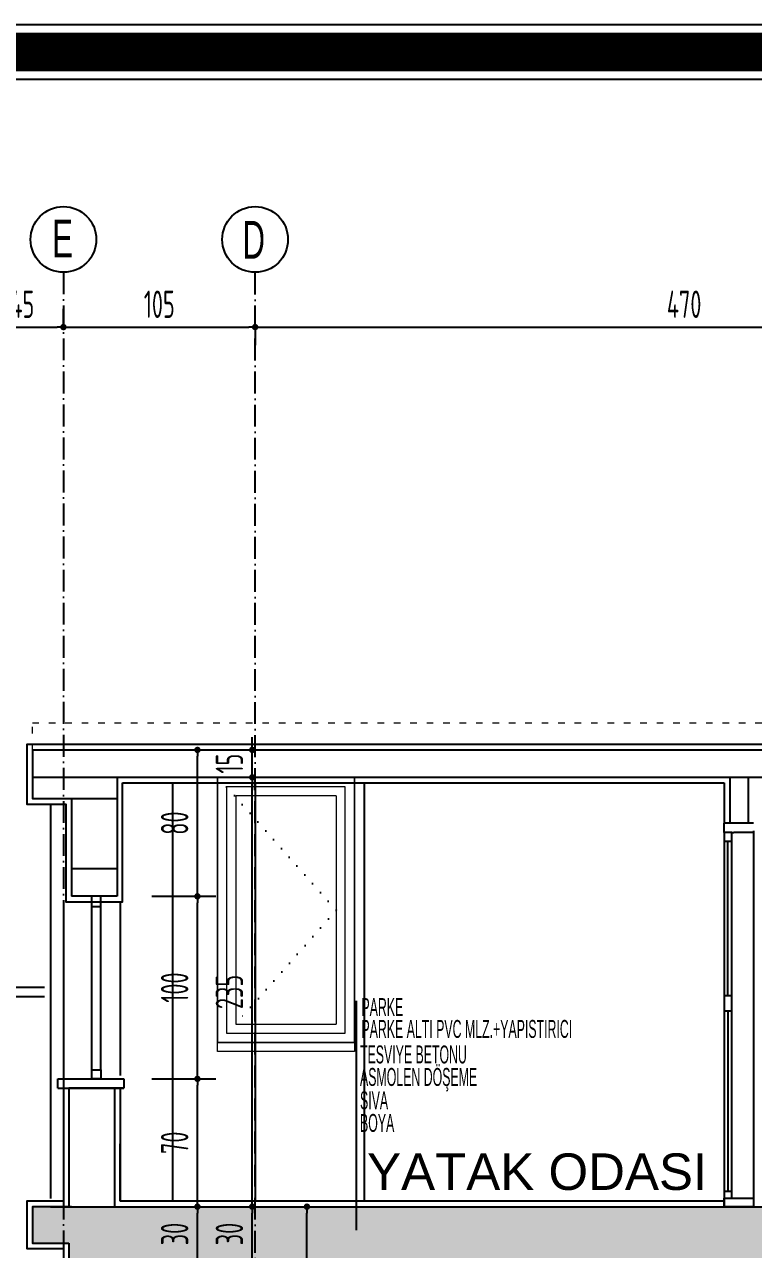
# Model space of a CAD drawing. Extents: x 41749 to 92598, y -24291 to 29432.
# Drawn here: x 75428 to 75827, y -22062 to -21391 of the extents above; entities that cross this region are included whole.
import ezdxf

# ---------------------------------------------------------------- set-up
doc = ezdxf.new("R2010")
doc.units = 0
doc.header["$MEASUREMENT"] = 0
doc.header["$PDMODE"] = 3
for name, pattern in [('ACAD_ISO03W100', [30, 12, -18]), ('ACAD_ISO10W100', [18, 12, -3, 0, -3]), ('DOT', [6.35, 0, -6.35])]:
    doc.linetypes.add(name, pattern=pattern)
doc.layers.get('0').update_dxf_attribs({"linetype": 'CONTINUOUS'})
doc.layers.get('Defpoints').update_dxf_attribs({"linetype": 'CONTINUOUS'})
for name, color, linetype in [('ADAKENARI', 7, 'CONTINUOUS'), ('AKS', 10, 'CONTINUOUS'), ('CAM', 12, 'CONTINUOUS'), ('doğrama', 1, 'CONTINUOUS'), ('DUVAR', 6, 'CONTINUOUS'), ('İÇ ÖLÇÜ', 95, 'CONTINUOUS'), ('KAPEN', 83, 'CONTINUOUS'), ('KOLON', 5, 'CONTINUOUS'), ('MAHAL', 21, 'CONTINUOUS'), ('MERBAS', 231, 'CONTINUOUS'), ('MERDIVEN', 3, 'CONTINUOUS'), ('OLCU', 3, 'CONTINUOUS'), ('P', 7, 'DOT'), ('SIVA', 7, 'CONTINUOUS'), ('SıVA', 7, 'CONTINUOUS'), ('tar', 12, 'CONTINUOUS'), ('YAZI', 7, 'CONTINUOUS')]:
    doc.layers.add(name, color=color, linetype=linetype)
for name, color, linetype, lineweight in [('KAPI-ACILIM1', 13, 'ACAD_ISO03W100', 20), ('KAPI-GOR', 153, 'CONTINUOUS', 15), ('Yazı 1_20', 7, 'CONTINUOUS', 25)]:
    doc.layers.add(name, color=color, linetype=linetype, lineweight=lineweight)
doc.styles.add('ARIALNARROW', font='ARIALN.TTF')
doc.styles.add('mahal', font='arial.ttf', dxfattribs={"height": 70})
doc.styles.add('OLCU', font='isocpeur.ttf', dxfattribs={"width": 0.59})
doc.dimstyles.new('OLCU3', dxfattribs={"dimscale": 0.5, "dimtxt": 30, "dimasz": 7, "dimexe": 20, "dimexo": 0, "dimgap": 10, "dimtad": 1, "dimdec": 4, "dimrnd": 0.5, "dimdsep": 46, "dimtxsty": 'OLCU', "dimblk1": 'DOT', "dimblk2": 'DOT', "dimsah": 1, "dimcen": 0.09, "dimclrt": 4, "dimadec": 0, "dimazin": 0, "dimtfac": 1, "dimtdec": 4, "dimtix": 1, "dimtmove": 2, "dimatfit": 3, "dimfxl": 0, "dimtolj": 1, "dimtzin": 0, "dimarcsym": 0})

# ---------------------------------------------------------------- blocks, each defined once
blk = doc.blocks.new('DOT')
at = {"color": 0, "linetype": 'ByBlock'}
blk.add_line((-0.5, 0), (-1, 0), dxfattribs=at)
at = {"color": 0, "linetype": 'ByBlock', "const_width": 0.5}
blk.add_lwpolyline([(-0.25, 0, 1), (0.25, 0, 1)], format="xyb", close=True, dxfattribs=at)
blk = doc.blocks.new('*D99')
at = {"layer": 'Defpoints', "color": 0, "transparency": 16777216}
for p in [(75514.06, -22038.23), (75522.34, -22038.23), (75469.85, -22068.23)]:
    blk.add_point(p, dxfattribs=at)
at = {"layer": 'İÇ ÖLÇÜ', "color": 0, "lineweight": -2, "transparency": 16777216}
for p, q in [((75522.21, -22038.23), (75532.34, -22038.23)), ((75522.34, -22064.73), (75522.34, -22041.73)), ((75522.21, -22068.23), (75532.34, -22068.23))]:
    blk.add_line(p, q, dxfattribs=at)
at = {"layer": 'İÇ ÖLÇÜ', "color": 0, "lineweight": -2, "transparency": 16777216, "xscale": 3.5, "yscale": 3.5, "zscale": 3.5}
for p, rotation in [((75522.34, -22038.23), 90), ((75522.34, -22068.23), 270)]:
    blk.add_blockref('DOT', p, dxfattribs=dict(at, rotation=rotation))
at = {"layer": 'İÇ ÖLÇÜ', "color": 4, "transparency": 16777216, "insert": (75509.84, -22053.23), "char_height": 15, "attachment_point": 5, "rotation": 90, "style": 'OLCU'}
blk.add_mtext('\\A1;30', dxfattribs=at)
blk = doc.blocks.new('*D100')
at = {"layer": 'Defpoints', "color": 0, "transparency": 16777216}
for p in [(75547.64, -22038.23), (75552.34, -22038.23), (75488.94, -22068.23)]:
    blk.add_point(p, dxfattribs=at)
at = {"layer": 'İÇ ÖLÇÜ', "color": 0, "lineweight": -2, "transparency": 16777216}
for p, q in [((75552.21, -22038.23), (75562.34, -22038.23)), ((75552.34, -22064.73), (75552.34, -22041.73)), ((75552.21, -22068.23), (75562.34, -22068.23))]:
    blk.add_line(p, q, dxfattribs=at)
at = {"layer": 'İÇ ÖLÇÜ', "color": 0, "lineweight": -2, "transparency": 16777216, "xscale": 3.5, "yscale": 3.5, "zscale": 3.5}
for p, rotation in [((75552.34, -22038.23), 90), ((75552.34, -22068.23), 270)]:
    blk.add_blockref('DOT', p, dxfattribs=dict(at, rotation=rotation))
at = {"layer": 'İÇ ÖLÇÜ', "color": 4, "transparency": 16777216, "insert": (75539.84, -22053.23), "char_height": 15, "attachment_point": 5, "rotation": 90, "style": 'OLCU'}
blk.add_mtext('\\A1;30', dxfattribs=at)
blk = doc.blocks.new('*D101')
at = {"layer": 'Defpoints', "color": 0, "transparency": 16777216}
for p in [(75514.06, -22038.23), (75522.34, -22038.23), (75469.85, -22068.23)]:
    blk.add_point(p, dxfattribs=at)
at = {"layer": 'İÇ ÖLÇÜ', "color": 0, "lineweight": -2, "transparency": 16777216}
for p, q in [((75522.21, -22038.23), (75532.34, -22038.23)), ((75522.34, -22064.73), (75522.34, -22041.73)), ((75522.21, -22068.23), (75532.34, -22068.23))]:
    blk.add_line(p, q, dxfattribs=at)
at = {"layer": 'İÇ ÖLÇÜ', "color": 0, "lineweight": -2, "transparency": 16777216, "xscale": 3.5, "yscale": 3.5, "zscale": 3.5}
for p, rotation in [((75522.34, -22038.23), 90), ((75522.34, -22068.23), 270)]:
    blk.add_blockref('DOT', p, dxfattribs=dict(at, rotation=rotation))
at = {"layer": 'İÇ ÖLÇÜ', "color": 4, "transparency": 16777216, "insert": (75509.84, -22053.23), "char_height": 15, "attachment_point": 5, "rotation": 90, "style": 'OLCU'}
blk.add_mtext('\\A1;30', dxfattribs=at)
blk = doc.blocks.new('*D102')
at = {"layer": 'Defpoints', "color": 0, "transparency": 16777216}
for p in [(75547.64, -22038.23), (75552.34, -22038.23), (75488.94, -22068.23)]:
    blk.add_point(p, dxfattribs=at)
at = {"layer": 'İÇ ÖLÇÜ', "color": 0, "lineweight": -2, "transparency": 16777216}
for p, q in [((75552.21, -22038.23), (75562.34, -22038.23)), ((75552.34, -22064.73), (75552.34, -22041.73)), ((75552.21, -22068.23), (75562.34, -22068.23))]:
    blk.add_line(p, q, dxfattribs=at)
at = {"layer": 'İÇ ÖLÇÜ', "color": 0, "lineweight": -2, "transparency": 16777216, "xscale": 3.5, "yscale": 3.5, "zscale": 3.5}
for p, rotation in [((75552.34, -22038.23), 90), ((75552.34, -22068.23), 270)]:
    blk.add_blockref('DOT', p, dxfattribs=dict(at, rotation=rotation))
at = {"layer": 'İÇ ÖLÇÜ', "color": 4, "transparency": 16777216, "insert": (75539.84, -22053.23), "char_height": 15, "attachment_point": 5, "rotation": 90, "style": 'OLCU'}
blk.add_mtext('\\A1;30', dxfattribs=at)
blk = doc.blocks.new('*D103')
at = {"layer": 'Defpoints', "color": 0, "transparency": 16777216}
for p in [(75514.06, -22038.23), (75522.34, -22038.23), (75469.85, -22068.23)]:
    blk.add_point(p, dxfattribs=at)
at = {"layer": 'İÇ ÖLÇÜ', "color": 0, "lineweight": -2, "transparency": 16777216}
for p, q in [((75522.21, -22038.23), (75532.34, -22038.23)), ((75522.34, -22064.73), (75522.34, -22041.73)), ((75522.21, -22068.23), (75532.34, -22068.23))]:
    blk.add_line(p, q, dxfattribs=at)
at = {"layer": 'İÇ ÖLÇÜ', "color": 0, "lineweight": -2, "transparency": 16777216, "xscale": 3.5, "yscale": 3.5, "zscale": 3.5}
for p, rotation in [((75522.34, -22038.23), 90), ((75522.34, -22068.23), 270)]:
    blk.add_blockref('DOT', p, dxfattribs=dict(at, rotation=rotation))
at = {"layer": 'İÇ ÖLÇÜ', "color": 4, "transparency": 16777216, "insert": (75509.84, -22053.23), "char_height": 15, "attachment_point": 5, "rotation": 90, "style": 'OLCU'}
blk.add_mtext('\\A1;30', dxfattribs=at)
blk = doc.blocks.new('*D104')
at = {"layer": 'Defpoints', "color": 0, "transparency": 16777216}
for p in [(75547.64, -22038.23), (75552.34, -22038.23), (75488.94, -22068.23)]:
    blk.add_point(p, dxfattribs=at)
at = {"layer": 'İÇ ÖLÇÜ', "color": 0, "lineweight": -2, "transparency": 16777216}
for p, q in [((75552.21, -22038.23), (75562.34, -22038.23)), ((75552.34, -22064.73), (75552.34, -22041.73)), ((75552.21, -22068.23), (75562.34, -22068.23))]:
    blk.add_line(p, q, dxfattribs=at)
at = {"layer": 'İÇ ÖLÇÜ', "color": 0, "lineweight": -2, "transparency": 16777216, "xscale": 3.5, "yscale": 3.5, "zscale": 3.5}
for p, rotation in [((75552.34, -22038.23), 90), ((75552.34, -22068.23), 270)]:
    blk.add_blockref('DOT', p, dxfattribs=dict(at, rotation=rotation))
at = {"layer": 'İÇ ÖLÇÜ', "color": 4, "transparency": 16777216, "insert": (75539.84, -22053.23), "char_height": 15, "attachment_point": 5, "rotation": 90, "style": 'OLCU'}
blk.add_mtext('\\A1;30', dxfattribs=at)
blk = doc.blocks.new('*D108')
at = {"layer": 'Defpoints', "color": 0, "transparency": 16777216}
for p in [(75562.34, -22038.23), (75582.31, -22038.23), (75560.01, -22308.23)]:
    blk.add_point(p, dxfattribs=at)
at = {"layer": 'İÇ ÖLÇÜ', "color": 0, "lineweight": -2, "transparency": 16777216}
for p, q in [((75582.18, -22038.23), (75592.31, -22038.23)), ((75582.31, -22304.73), (75582.31, -22041.73)), ((75582.18, -22308.23), (75592.31, -22308.23))]:
    blk.add_line(p, q, dxfattribs=at)
at = {"layer": 'İÇ ÖLÇÜ', "color": 0, "lineweight": -2, "transparency": 16777216, "xscale": 3.5, "yscale": 3.5, "zscale": 3.5}
for p, rotation in [((75582.31, -22038.23), 90), ((75582.31, -22308.23), 270)]:
    blk.add_blockref('DOT', p, dxfattribs=dict(at, rotation=rotation))
at = {"layer": 'İÇ ÖLÇÜ', "color": 4, "transparency": 16777216, "insert": (75569.81, -22173.23), "char_height": 15, "attachment_point": 5, "rotation": 90, "style": 'OLCU'}
blk.add_mtext('\\A1;270', dxfattribs=at)
blk = doc.blocks.new('*D154')
at = {"layer": 'Defpoints', "color": 0, "transparency": 16777216}
for p in [(75514.06, -21788.04), (75522.34, -21788.04), (75469.85, -21868.23)]:
    blk.add_point(p, dxfattribs=at)
at = {"layer": 'İÇ ÖLÇÜ', "color": 0, "lineweight": -2, "transparency": 16777216}
for p, q in [((75522.21, -21788.04), (75532.34, -21788.04)), ((75522.34, -21864.73), (75522.34, -21791.54)), ((75522.21, -21868.23), (75532.34, -21868.23))]:
    blk.add_line(p, q, dxfattribs=at)
at = {"layer": 'İÇ ÖLÇÜ', "color": 0, "lineweight": -2, "transparency": 16777216, "xscale": 3.5, "yscale": 3.5, "zscale": 3.5}
for p, rotation in [((75522.34, -21788.04), 90), ((75522.34, -21868.23), 270)]:
    blk.add_blockref('DOT', p, dxfattribs=dict(at, rotation=rotation))
at = {"layer": 'İÇ ÖLÇÜ', "color": 4, "transparency": 16777216, "insert": (75509.84, -21828.13), "char_height": 15, "attachment_point": 5, "rotation": 90, "style": 'OLCU'}
blk.add_mtext('\\A1;80', dxfattribs=at)
blk = doc.blocks.new('*D155')
at = {"layer": 'Defpoints', "color": 0, "transparency": 16777216}
for p in [(75547.64, -21788.04), (75552.34, -21788.04), (75488.94, -21803.04)]:
    blk.add_point(p, dxfattribs=at)
at = {"layer": 'İÇ ÖLÇÜ', "color": 0, "lineweight": -2, "transparency": 16777216}
for p, q in [((75552.34, -21784.54), (75552.34, -21781.04)), ((75552.21, -21788.04), (75562.34, -21788.04)), ((75552.34, -21803.04), (75552.34, -21788.04)), ((75552.21, -21803.04), (75562.34, -21803.04)), ((75552.34, -21806.54), (75552.34, -21810.04))]:
    blk.add_line(p, q, dxfattribs=at)
at = {"layer": 'İÇ ÖLÇÜ', "color": 0, "lineweight": -2, "transparency": 16777216, "xscale": 3.5, "yscale": 3.5, "zscale": 3.5}
for p, rotation in [((75552.34, -21788.04), 270), ((75552.34, -21803.04), 90)]:
    blk.add_blockref('DOT', p, dxfattribs=dict(at, rotation=rotation))
at = {"layer": 'İÇ ÖLÇÜ', "color": 4, "transparency": 16777216, "insert": (75539.84, -21795.54), "char_height": 15, "attachment_point": 5, "rotation": 90, "style": 'OLCU'}
blk.add_mtext('\\A1;15', dxfattribs=at)
blk = doc.blocks.new('*D156')
at = {"layer": 'Defpoints', "color": 0, "transparency": 16777216}
for p in [(75514.06, -21788.04), (75522.34, -21788.04), (75469.85, -21868.23)]:
    blk.add_point(p, dxfattribs=at)
at = {"layer": 'İÇ ÖLÇÜ', "color": 0, "lineweight": -2, "transparency": 16777216}
for p, q in [((75522.21, -21788.04), (75532.34, -21788.04)), ((75522.34, -21864.73), (75522.34, -21791.54)), ((75522.21, -21868.23), (75532.34, -21868.23))]:
    blk.add_line(p, q, dxfattribs=at)
at = {"layer": 'İÇ ÖLÇÜ', "color": 0, "lineweight": -2, "transparency": 16777216, "xscale": 3.5, "yscale": 3.5, "zscale": 3.5}
for p, rotation in [((75522.34, -21788.04), 90), ((75522.34, -21868.23), 270)]:
    blk.add_blockref('DOT', p, dxfattribs=dict(at, rotation=rotation))
at = {"layer": 'İÇ ÖLÇÜ', "color": 4, "transparency": 16777216, "insert": (75509.84, -21828.13), "char_height": 15, "attachment_point": 5, "rotation": 90, "style": 'OLCU'}
blk.add_mtext('\\A1;80', dxfattribs=at)
blk = doc.blocks.new('*D157')
at = {"layer": 'Defpoints', "color": 0, "transparency": 16777216}
for p in [(75547.64, -21788.04), (75552.34, -21788.04), (75488.94, -21803.04)]:
    blk.add_point(p, dxfattribs=at)
at = {"layer": 'İÇ ÖLÇÜ', "color": 0, "lineweight": -2, "transparency": 16777216}
for p, q in [((75552.34, -21784.54), (75552.34, -21781.04)), ((75552.21, -21788.04), (75562.34, -21788.04)), ((75552.34, -21803.04), (75552.34, -21788.04)), ((75552.21, -21803.04), (75562.34, -21803.04)), ((75552.34, -21806.54), (75552.34, -21810.04))]:
    blk.add_line(p, q, dxfattribs=at)
at = {"layer": 'İÇ ÖLÇÜ', "color": 0, "lineweight": -2, "transparency": 16777216, "xscale": 3.5, "yscale": 3.5, "zscale": 3.5}
for p, rotation in [((75552.34, -21788.04), 270), ((75552.34, -21803.04), 90)]:
    blk.add_blockref('DOT', p, dxfattribs=dict(at, rotation=rotation))
at = {"layer": 'İÇ ÖLÇÜ', "color": 4, "transparency": 16777216, "insert": (75539.84, -21795.54), "char_height": 15, "attachment_point": 5, "rotation": 90, "style": 'OLCU'}
blk.add_mtext('\\A1;15', dxfattribs=at)
blk = doc.blocks.new('*D158')
at = {"layer": 'Defpoints', "color": 0, "transparency": 16777216}
for p in [(75514.06, -21788.04), (75522.34, -21788.04), (75469.85, -21868.23)]:
    blk.add_point(p, dxfattribs=at)
at = {"layer": 'İÇ ÖLÇÜ', "color": 0, "lineweight": -2, "transparency": 16777216}
for p, q in [((75522.21, -21788.04), (75532.34, -21788.04)), ((75522.34, -21864.73), (75522.34, -21791.54)), ((75522.21, -21868.23), (75532.34, -21868.23))]:
    blk.add_line(p, q, dxfattribs=at)
at = {"layer": 'İÇ ÖLÇÜ', "color": 0, "lineweight": -2, "transparency": 16777216, "xscale": 3.5, "yscale": 3.5, "zscale": 3.5}
for p, rotation in [((75522.34, -21788.04), 90), ((75522.34, -21868.23), 270)]:
    blk.add_blockref('DOT', p, dxfattribs=dict(at, rotation=rotation))
at = {"layer": 'İÇ ÖLÇÜ', "color": 4, "transparency": 16777216, "insert": (75509.84, -21828.13), "char_height": 15, "attachment_point": 5, "rotation": 90, "style": 'OLCU'}
blk.add_mtext('\\A1;80', dxfattribs=at)
blk = doc.blocks.new('*D159')
at = {"layer": 'Defpoints', "color": 0, "transparency": 16777216}
for p in [(75547.64, -21788.04), (75552.34, -21788.04), (75488.94, -21803.04)]:
    blk.add_point(p, dxfattribs=at)
at = {"layer": 'İÇ ÖLÇÜ', "color": 0, "lineweight": -2, "transparency": 16777216}
for p, q in [((75552.34, -21784.54), (75552.34, -21781.04)), ((75552.21, -21788.04), (75562.34, -21788.04)), ((75552.34, -21803.04), (75552.34, -21788.04)), ((75552.21, -21803.04), (75562.34, -21803.04)), ((75552.34, -21806.54), (75552.34, -21810.04))]:
    blk.add_line(p, q, dxfattribs=at)
at = {"layer": 'İÇ ÖLÇÜ', "color": 0, "lineweight": -2, "transparency": 16777216, "xscale": 3.5, "yscale": 3.5, "zscale": 3.5}
for p, rotation in [((75552.34, -21788.04), 270), ((75552.34, -21803.04), 90)]:
    blk.add_blockref('DOT', p, dxfattribs=dict(at, rotation=rotation))
at = {"layer": 'İÇ ÖLÇÜ', "color": 4, "transparency": 16777216, "insert": (75539.84, -21795.54), "char_height": 15, "attachment_point": 5, "rotation": 90, "style": 'OLCU'}
blk.add_mtext('\\A1;15', dxfattribs=at)
blk = doc.blocks.new('*D151')
at = {"layer": 'Defpoints', "color": 0, "transparency": 16777216}
for p in [(75488.94, -21803.04), (75552.34, -21803.04), (75488.94, -22038.23)]:
    blk.add_point(p, dxfattribs=at)
at = {"layer": 'İÇ ÖLÇÜ', "color": 0, "lineweight": -2, "transparency": 16777216}
for p, q in [((75527.34, -21803.04), (75562.34, -21803.04)), ((75552.34, -22034.73), (75552.34, -21806.54)), ((75527.34, -22038.23), (75562.34, -22038.23))]:
    blk.add_line(p, q, dxfattribs=at)
at = {"layer": 'İÇ ÖLÇÜ', "color": 0, "lineweight": -2, "transparency": 16777216, "xscale": 3.5, "yscale": 3.5, "zscale": 3.5}
for p, rotation in [((75552.34, -21803.04), 90), ((75552.34, -22038.23), 270)]:
    blk.add_blockref('DOT', p, dxfattribs=dict(at, rotation=rotation))
at = {"layer": 'İÇ ÖLÇÜ', "color": 4, "transparency": 16777216, "insert": (75539.84, -21920.63), "char_height": 15, "attachment_point": 5, "rotation": 90, "style": 'OLCU'}
blk.add_mtext('\\A1;235', dxfattribs=at)
blk = doc.blocks.new('*D152')
at = {"layer": 'Defpoints', "color": 0, "transparency": 16777216}
for p in [(75466.36, -21968.23), (75522.34, -21968.23), (75458.94, -22038.23)]:
    blk.add_point(p, dxfattribs=at)
at = {"layer": 'İÇ ÖLÇÜ', "color": 0, "lineweight": -2, "transparency": 16777216}
for p, q in [((75497.34, -21968.23), (75532.34, -21968.23)), ((75522.34, -22034.73), (75522.34, -21971.73)), ((75497.34, -22038.23), (75532.34, -22038.23))]:
    blk.add_line(p, q, dxfattribs=at)
at = {"layer": 'İÇ ÖLÇÜ', "color": 0, "lineweight": -2, "transparency": 16777216, "xscale": 3.5, "yscale": 3.5, "zscale": 3.5}
for p, rotation in [((75522.34, -21968.23), 90), ((75522.34, -22038.23), 270)]:
    blk.add_blockref('DOT', p, dxfattribs=dict(at, rotation=rotation))
at = {"layer": 'İÇ ÖLÇÜ', "color": 4, "transparency": 16777216, "insert": (75509.84, -22003.23), "char_height": 15, "attachment_point": 5, "rotation": 90, "style": 'OLCU'}
blk.add_mtext('\\A1;70', dxfattribs=at)
blk = doc.blocks.new('*D153')
at = {"layer": 'Defpoints', "color": 0, "transparency": 16777216}
for p in [(75469.85, -21868.23), (75522.34, -21868.23), (75466.36, -21968.23)]:
    blk.add_point(p, dxfattribs=at)
at = {"layer": 'İÇ ÖLÇÜ', "color": 0, "lineweight": -2, "transparency": 16777216}
for p, q in [((75497.34, -21868.23), (75532.34, -21868.23)), ((75522.34, -21964.73), (75522.34, -21871.73)), ((75497.34, -21968.23), (75532.34, -21968.23))]:
    blk.add_line(p, q, dxfattribs=at)
at = {"layer": 'İÇ ÖLÇÜ', "color": 0, "lineweight": -2, "transparency": 16777216, "xscale": 3.5, "yscale": 3.5, "zscale": 3.5}
for p, rotation in [((75522.34, -21868.23), 90), ((75522.34, -21968.23), 270)]:
    blk.add_blockref('DOT', p, dxfattribs=dict(at, rotation=rotation))
at = {"layer": 'İÇ ÖLÇÜ', "color": 4, "transparency": 16777216, "insert": (75509.84, -21918.23), "char_height": 15, "attachment_point": 5, "rotation": 90, "style": 'OLCU'}
blk.add_mtext('\\A1;100', dxfattribs=at)
blk = doc.blocks.new('KASA-2')
for p, q in [((-0.5, -0.5), (-0.5, 0.5)), ((-0.5, 0.5), (0.5, 0.5)), ((0.5, 0.5), (0.5, -0.5)), ((0.5, -0.5), (-0.5, -0.5))]:
    blk.add_line(p, q)
blk = doc.blocks.new('*D2192')
at = {"layer": 'Defpoints', "color": 0, "transparency": 16777216}
for p in [(75448.92, -21556.42), (75448.92, -21556.42), (75403.92, -21967.94)]:
    blk.add_point(p, dxfattribs=at)
at = {"layer": 'OLCU', "color": 0, "lineweight": -2, "transparency": 16777216}
for p, q in [((75403.92, -21581.42), (75403.92, -21546.42)), ((75448.92, -21556.42), (75448.92, -21546.42)), ((75407.42, -21556.42), (75445.42, -21556.42))]:
    blk.add_line(p, q, dxfattribs=at)
at = {"layer": 'OLCU', "color": 0, "lineweight": -2, "transparency": 16777216, "xscale": 3.5, "yscale": 3.5, "zscale": 3.5, "rotation": 180}
blk.add_blockref('DOT', (75403.92, -21556.42), dxfattribs=at)
at = {"layer": 'OLCU', "color": 0, "lineweight": -2, "transparency": 16777216, "xscale": 3.5, "yscale": 3.5, "zscale": 3.5}
blk.add_blockref('DOT', (75448.92, -21556.42), dxfattribs=at)
at = {"layer": 'OLCU', "color": 4, "transparency": 16777216, "insert": (75426.42, -21543.92), "char_height": 15, "attachment_point": 5, "style": 'OLCU'}
blk.add_mtext('\\A1;45', dxfattribs=at)
blk = doc.blocks.new('*D2193')
at = {"layer": 'Defpoints', "color": 0, "transparency": 16777216}
for p in [(75448.92, -21556.42), (75553.92, -21556.42), (75553.92, -21556.42)]:
    blk.add_point(p, dxfattribs=at)
at = {"layer": 'OLCU', "color": 0, "lineweight": -2, "transparency": 16777216}
for p, q in [((75448.92, -21556.42), (75448.92, -21546.42)), ((75452.42, -21556.42), (75550.42, -21556.42)), ((75553.92, -21556.42), (75553.92, -21566.42))]:
    blk.add_line(p, q, dxfattribs=at)
at = {"layer": 'OLCU', "color": 0, "lineweight": -2, "transparency": 16777216, "xscale": 3.5, "yscale": 3.5, "zscale": 3.5, "rotation": 180}
blk.add_blockref('DOT', (75448.92, -21556.42), dxfattribs=at)
at = {"layer": 'OLCU', "color": 0, "lineweight": -2, "transparency": 16777216, "xscale": 3.5, "yscale": 3.5, "zscale": 3.5}
blk.add_blockref('DOT', (75553.92, -21556.42), dxfattribs=at)
at = {"layer": 'OLCU', "color": 4, "transparency": 16777216, "insert": (75501.42, -21543.92), "char_height": 15, "attachment_point": 5, "style": 'OLCU'}
blk.add_mtext('\\A1;105', dxfattribs=at)
blk = doc.blocks.new('*D2194')
at = {"layer": 'Defpoints', "color": 0, "transparency": 16777216}
for p in [(75553.92, -21556.42), (76023.92, -21556.42), (76023.92, -21556.42)]:
    blk.add_point(p, dxfattribs=at)
at = {"layer": 'OLCU', "color": 0, "lineweight": -2, "transparency": 16777216}
for p, q in [((76023.92, -21556.42), (76023.92, -21546.42)), ((75553.92, -21556.42), (75553.92, -21566.42)), ((75557.42, -21556.42), (76020.42, -21556.42))]:
    blk.add_line(p, q, dxfattribs=at)
at = {"layer": 'OLCU', "color": 0, "lineweight": -2, "transparency": 16777216, "xscale": 3.5, "yscale": 3.5, "zscale": 3.5, "rotation": 180}
blk.add_blockref('DOT', (75553.92, -21556.42), dxfattribs=at)
at = {"layer": 'OLCU', "color": 0, "lineweight": -2, "transparency": 16777216, "xscale": 3.5, "yscale": 3.5, "zscale": 3.5}
blk.add_blockref('DOT', (76023.92, -21556.42), dxfattribs=at)
at = {"layer": 'OLCU', "color": 4, "transparency": 16777216, "insert": (75788.92, -21543.92), "char_height": 15, "attachment_point": 5, "style": 'OLCU'}
blk.add_mtext('\\A1;470', dxfattribs=at)

msp = doc.modelspace()

# ---------------------------------------------------------------- hatches: boundary and pattern name
at = {"layer": 'tar'}
h = msp.add_hatch(dxfattribs=at)
h.set_pattern_fill('ANSI33', color=256, scale=40, style=0)
h.paths.add_polyline_path([(76343.92021, -23784.8946), (76340.92021, -23784.8946), (76340.92021, -23804.57435), (76343.92021, -23800.84604)])
h.paths.add_polyline_path([(76368.92021, -23668.22794), (76343.92021, -23668.22794), (76343.92021, -23698.22794), (76368.92021, -23698.22794)])
h.paths.add_polyline_path([(76219.46721, -23859.88177), (76243.81583, -23843.64936), (76278.6437, -23827.60284), (76336.35739, -23810.2449), (76340.92021, -23804.57435), (76340.92021, -23784.8946), (76330.50933, -23784.8946), (76330.50933, -23801.56127), (76275.09407, -23801.56127), (76275.09407, -23818.22794), (76238.92021, -23818.22794), (76238.92021, -23834.8946), (76213.92021, -23834.8946), (76213.92021, -23851.56127), (76188.92021, -23851.56127), (76188.92021, -23868.22794), (76163.92021, -23868.22794), (76163.92021, -23884.8946), (76138.92021, -23884.8946), (76138.92021, -23901.56127), (76113.92021, -23901.56127), (76113.92021, -23918.22794), (76131.94797, -23918.22794), (76144.46721, -23909.88177), (76169.46721, -23893.21511), (76194.46721, -23876.54844)])
h.paths.add_polyline_path([(76368.92021, -23418.22794), (76343.92021, -23418.22794), (76343.92021, -23448.22794), (76368.92021, -23448.22794)])
h.paths.add_polyline_path([(76368.92021, -22038.22794), (75441.92016, -22038.22794), (75431.92016, -22038.22794), (75431.92016, -22058.22794), (75451.9201, -22058.22785), (75451.9201, -22068.22794), (76368.92021, -22068.22794)])
h.paths.add_polyline_path([(76368.92021, -22308.22794), (75441.92016, -22308.22794), (75431.92016, -22308.22794), (75431.92016, -22328.22794), (75451.9201, -22328.22785), (75451.9201, -22338.22794), (76368.92021, -22338.22794)])
h.paths.add_polyline_path([(76368.92021, -22578.22794), (75441.92016, -22578.22794), (75431.92016, -22578.22794), (75431.92016, -22598.22794), (75451.9201, -22598.22785), (75451.9201, -22608.22794), (76368.92021, -22608.22794)])
h.paths.add_polyline_path([(76368.92021, -22848.22794), (75441.92016, -22848.22794), (75431.92016, -22848.22794), (75431.92016, -22868.22794), (75451.9201, -22868.22785), (75451.9201, -22878.22794), (76368.92021, -22878.22794)])
h.paths.add_polyline_path([(76368.92021, -23118.22794), (75441.92016, -23118.22794), (75431.92016, -23118.22794), (75431.92037, -23148.22801), (75451.92023, -23148.22792), (75451.92023, -23148.22794), (76368.92021, -23148.22794)])
h.paths.add_polyline_path([(76113.92021, -23418.22794), (75451.92022, -23418.22794), (75451.92022, -23448.22794), (76113.92021, -23448.22794)])
h.paths.add_polyline_path([(76368.92021, -23918.22794), (75451.92022, -23918.22794), (75451.92022, -24018.22794), (76368.92021, -24018.22794)])
h.paths.add_polyline_path([(75476.92029, -23698.22794), (75451.92022, -23698.22794), (75451.92022, -23918.22794), (75476.92017, -23918.22794)])
h.paths.add_polyline_path([(76368.92021, -23698.22794), (76343.92021, -23698.22794), (76343.92021, -23918.22794), (76368.92021, -23918.22794)])
h.paths.add_polyline_path([(76131.94797, -23698.22794), (76131.94797, -23668.22794), (76243.81583, -23593.64936), (76278.6437, -23577.60284), (76336.35739, -23560.2449), (76343.92021, -23550.84604), (76343.92021, -23534.8946), (76330.50933, -23534.8946), (76330.50933, -23551.56127), (76275.09407, -23551.56127), (76275.09407, -23568.22794), (76238.92021, -23568.22794), (76238.92021, -23584.8946), (76213.92021, -23584.8946), (76213.92021, -23601.56127), (76188.92021, -23601.56127), (76188.92021, -23618.22794), (76163.92021, -23618.22794), (76163.92021, -23634.8946), (76138.92021, -23634.8946), (76138.92021, -23651.56127), (76113.92021, -23651.56127), (76113.92021, -23668.22794), (75451.92022, -23668.22794), (75451.92022, -23698.22794)])

# ---------------------------------------------------------------- linework, layer by layer
at = {"layer": 'ADAKENARI'}
msp.add_line((75441.92016, -21817.7084), (75441.92016, -22033.74441), dxfattribs=at)
msp.add_lwpolyline([(75448.92004, -21976.22794), (75448.92004, -22035.22794), (75428.92016, -22035.22794), (75428.92016, -22038.22794)], dxfattribs=at)
at = {"layer": 'AKS', "linetype": 'ACAD_ISO10W100'}
for p, q in [((75448.92021, -21526.41996), (75448.92014, -23946.41996)), ((75553.92021, -24018.22794), (75553.92021, -21526.41996))]:
    msp.add_line(p, q, dxfattribs=at)
at = {"layer": 'CAM'}
for p, q in [((75508.92026, -22035.22794), (75508.92026, -21806.03733)), ((75553.92021, -21806.03733), (75553.92021, -22035.22794)), ((75613.92021, -22035.22794), (75613.92021, -21806.03733)), ((75448.92005, -21871.22794), (75448.92004, -21966.39156)), ((75479.92005, -21871.22794), (75479.92004, -21966.39156))]:
    msp.add_line(p, q, dxfattribs=at)
at = {"layer": 'doğrama', "ltscale": 10}
for p, q in [((75810.92023, -21833.22794, -0.00491), (75810.92021, -22038.22794)), ((75826.92023, -21828.22794, 0.00088), (75810.92023, -21828.22794, -0.00427)), ((75810.92023, -21833.22794, -0.00491), (75810.92023, -21828.22794, -0.00491)), ((75810.92023, -21833.22794, -0.00491), (75810.92023, -21828.22794, -0.00491)), ((75815.06992, -21833.22794, -0.00491), (75810.92023, -21833.22794, -0.00491)), ((75815.06992, -21833.22794, -0.00491), (75810.92023, -21833.22794, -0.00491)), ((75814.92023, -21833.22794, -0.00491), (75814.92021, -22033.61063)), ((75815.06992, -21833.22794, -0.00491), (75816.06992, -21833.22794, -0.00491)), ((75826.92023, -21833.22794, 0.00088), (75816.06992, -21833.22794, -0.00491)), ((75826.92023, -21832.31547, 0.00088), (75826.92021, -22038.22794, 0.0058)), ((75814.92023, -21838.22794, -0.00491), (75810.92023, -21838.22794, -0.00491)), ((75814.92023, -21838.22794, -0.00491), (75810.92023, -21838.22794, -0.00491)), ((75812.92021, -21922.68386), (75812.92023, -21838.22794, -0.00491)), ((75812.92021, -21922.68386), (75812.92023, -21838.22794, -0.00491)), ((75814.92021, -21922.68386), (75810.92021, -21922.68386)), ((75814.92021, -21931.05744), (75810.92021, -21931.05744)), ((75812.92021, -21931.05744), (75812.92021, -22029.85435)), ((75814.92021, -22029.85435), (75810.92021, -22029.85435)), ((75814.92021, -22029.85435), (75810.92021, -22029.85435))]:
    msp.add_line(p, q, dxfattribs=at)
msp.add_lwpolyline([(75826.92021, -22033.61063), (75826.92021, -22038.22794), (75810.92021, -22038.22794), (75810.92021, -22033.61063), (75826.92021, -22033.61063)], dxfattribs=at)
msp.add_lwpolyline([(75826.92021, -22033.61063), (75826.92021, -22038.22794), (75810.92021, -22038.22794), (75810.92021, -22033.61063), (75826.92021, -22033.61063)], dxfattribs=at)
at = {"layer": 'DUVAR'}
for p, q in [((75478.29527, -21803.03733), (75478.29527, -21868.22794)), ((75813.92021, -21803.03733), (75813.92021, -21828.22794, 0.13359)), ((75823.92021, -21803.03733), (75823.92021, -21828.22794, 0.13359)), ((75453.29527, -21814.7084), (75453.29527, -21868.22794)), ((75453.29527, -21814.7084), (75478.29527, -21814.7084)), ((75823.92021, -21828.22794, 0.13359), (75813.92021, -21828.22794, 0.13359)), ((75478.29527, -21853.22794), (75453.29527, -21853.22794)), ((75478.29527, -21868.22794), (75453.29527, -21868.22794)), ((75451.92004, -21973.22794), (75451.92009, -22038.22794)), ((75451.92004, -21973.22794), (75476.92004, -21973.22794)), ((75451.92004, -21973.22794), (75451.92004, -21973.22794)), ((75451.92004, -21973.22796), (75451.92004, -22038.22794)), ((75476.92004, -21973.22794), (75476.92004, -22038.22794))]:
    msp.add_line(p, q, dxfattribs=at)
msp.add_lwpolyline([(75431.92016, -21803.03733), (75431.92016, -21814.7084), (75453.29527, -21814.7084), (75453.29527, -21814.7084)], dxfattribs=at)
at = {"layer": 'KAPEN'}
for p, q in [((75464.42004, -21963.22794), (75464.42005, -21868.22794)), ((75464.42005, -21873.81135), (75469.42005, -21873.81135)), ((75464.42005, -21873.81135), (75469.42005, -21873.81135)), ((75469.42004, -21963.22794), (75469.42005, -21868.22794))]:
    msp.add_line(p, q, dxfattribs=at)
at = {"layer": 'KAPI-ACILIM1', "linetype": 'ACAD_ISO03W100', "ltscale": 0.3}
for p, q in [((75431.92016, -21788.03733), (75431.92016, -21773.22794)), ((75431.92016, -21773.22794), (76368.92021, -21773.22794))]:
    msp.add_line(p, q, dxfattribs=at)
at = {"layer": 'KAPI-GOR'}
for p, q in [((75603.29631, -21808.22794), (75538.29527, -21808.22794)), ((75538.29527, -21808.22794), (75538.29527, -21943.22794)), ((75598.29631, -21813.22794), (75598.29631, -21938.22794)), ((75533.29527, -21948.22794), (75608.29631, -21948.22794)), ((75533.29527, -21948.22794), (75533.29527, -21948.22794))]:
    msp.add_line(p, q, dxfattribs=at)
for points in [[(75608.29631, -21803.22794), (75533.29527, -21803.22794), (75533.29527, -21948.22794), (75608.29631, -21948.22794)], [(75608.29631, -21948.22794), (75533.29527, -21948.22794), (75533.29527, -21803.22794), (75608.29631, -21803.22794)], [(75533.29527, -21803.22794), (75533.29527, -21803.22794), (75533.29527, -21948.22794), (75533.29527, -21948.22794)], [(75533.29527, -21948.22794), (75533.29527, -21948.22794), (75533.29527, -21803.22794), (75533.29527, -21803.22794)], [(75533.29527, -21803.22794), (75608.29631, -21803.22794), (75608.29631, -21953.22794), (75533.29527, -21953.22794)], [(75538.29527, -21948.22794), (75538.29527, -21948.22794)], [(75603.29631, -21948.22794), (75603.29631, -21948.22794)]]:
    msp.add_lwpolyline(points, close=True, dxfattribs=at)
for points in [[(75598.29631, -21808.22794), (75538.29527, -21808.22794), (75538.29527, -21943.22794), (75603.29631, -21943.22794), (75603.29631, -21808.22794)], [(75598.29631, -21813.22794), (75543.29527, -21813.22794), (75543.29527, -21938.22794), (75598.29631, -21938.22794)], [(75603.29631, -21943.22794), (75603.29631, -21808.22794), (75603.29631, -21808.22794)], [(75608.29631, -21948.22794), (75608.29631, -21953.22794), (75533.29527, -21953.22794), (75533.29527, -21948.22794)]]:
    msp.add_lwpolyline(points, dxfattribs=at)
at = {"layer": 'KOLON'}
for points in [[(75453.29527, -22038.22794), (75431.92016, -22038.22794), (75431.92016, -22058.22794), (75451.9201, -22058.22789)], [(75453.29527, -22038.22794), (75431.92016, -22038.22794), (75431.92016, -22058.22794), (75451.92002, -22058.22785)], [(75453.29527, -22038.22794), (75431.92016, -22038.22794), (75431.92016, -22058.22794), (75451.9201, -22058.22789)], [(75453.29527, -22038.22794), (75431.92016, -22038.22794), (75431.92016, -22058.22794), (75451.92002, -22058.22785)], [(75453.29527, -22038.22794), (75431.92016, -22038.22794), (75431.92016, -22058.22794), (75451.9201, -22058.22789)], [(75453.29527, -22038.22794), (75431.92016, -22038.22794), (75431.92016, -22058.22794), (75451.92002, -22058.22785)], [(75441.92016, -22038.22794), (76368.92021, -22038.22794)], [(75441.92016, -22038.22794), (76368.92021, -22038.22794)], [(75441.92016, -22038.22794), (76368.92021, -22038.22794)], [(75441.92016, -22038.22794), (76368.92021, -22038.22794)], [(75441.92016, -22038.22794), (76368.92021, -22038.22794)], [(75441.92016, -22038.22794), (76368.92021, -22038.22794)], [(75453.29527, -22038.22794), (76368.92021, -22038.22794)], [(75453.29527, -22038.22794), (76368.92021, -22038.22794)], [(75453.29527, -22038.22794), (76368.92021, -22038.22794)], [(75453.29527, -22038.22794), (76368.92021, -22038.22794)], [(75453.29527, -22038.22794), (76368.92021, -22038.22794)], [(75453.29527, -22038.22794), (76368.92021, -22038.22794)], [(75453.29527, -22038.22794), (76368.92021, -22038.22794)], [(75453.29527, -22038.22794), (76368.92021, -22038.22794)], [(75453.29527, -22038.22794), (76368.92021, -22038.22794)], [(75453.29527, -22038.22794), (76368.92021, -22038.22794)], [(75453.29527, -22038.22794), (76368.92021, -22038.22794)], [(75453.29527, -22038.22794), (76368.92021, -22038.22794)], [(75451.9201, -22058.22789), (75451.9201, -22068.22794), (76368.92021, -22068.22794)], [(75451.9201, -22058.22789), (75451.9201, -22068.22794), (76368.92021, -22068.22794)]]:
    msp.add_lwpolyline(points, dxfattribs=at)
at = {"layer": 'MAHAL'}
for p, q in [((75438.57276, -21918.22794), (75378.92021, -21918.22794)), ((75438.57276, -21923.22794), (75378.92021, -21923.22794))]:
    msp.add_line(p, q, dxfattribs=at)
at = {"layer": 'MERBAS'}
for points in [[(70882.32763, -24290.68394), (70882.32763, -21390.68394), (77052.0777, -21390.68394), (77052.0777, -24290.68394)], [(70887.32763, -24285.68394), (70887.32763, -21395.68394), (77047.0777, -21395.68394), (77047.0777, -24285.68394)], [(70907.32763, -24265.68394), (70907.32763, -21415.68394), (77027.0777, -21415.68394), (77027.0777, -24265.68394)], [(70912.32763, -24260.68394), (70912.32763, -21420.68394), (77022.0777, -21420.68394), (77022.0777, -24260.68394)]]:
    msp.add_lwpolyline(points, close=True, dxfattribs=at)
at = {"layer": 'MERBAS', "const_width": 20}
msp.add_lwpolyline([(70897.32763, -24275.68394), (70897.32763, -21405.68394), (77037.0777, -21405.68394), (77037.0777, -24275.68394)], close=True, dxfattribs=at)
at = {"layer": 'MERDIVEN', "ltscale": 0.6}
for q in [(75431.92016, -21803.03737), (75431.92016, -21803.03737), (76368.92021, -21788.03733), (75431.92016, -21803.03737), (75431.92016, -21803.03737), (76368.92021, -21788.03733), (75431.92016, -21803.03737), (75431.92016, -21803.03737)]:
    msp.add_line((75431.92016, -21788.03733), q, dxfattribs=at)
for points in [[(75453.29527, -21788.03733), (76368.92021, -21788.03733)], [(75453.29527, -21788.03733), (76368.92021, -21788.03733)], [(75453.29527, -21788.03733), (76368.92021, -21788.03733)], [(75453.29527, -21788.03733), (76368.92021, -21788.03733)], [(75431.92016, -21803.03733), (75431.92016, -21803.03733), (76368.92021, -21803.03733)], [(75436.99069, -21803.03733), (75436.99069, -21803.03733), (76368.92021, -21803.03733)]]:
    msp.add_lwpolyline(points, dxfattribs=at)
at = {"layer": 'P'}
msp.add_lwpolyline([(75538.29527, -21808.22794), (75598.29631, -21875.72794), (75543.29527, -21938.22794)], dxfattribs=at)
at = {"layer": 'SIVA'}
for p, q in [((76334.39958, -21785.03733), (75479.92004, -21785.03733)), ((75481.29527, -21806.03733), (75810.92021, -21806.03733)), ((75479.92004, -22035.22794), (75479.92004, -22003.72023)), ((75810.92021, -22035.22794), (75479.92004, -22035.22794)), ((75810.92021, -22035.22794), (75479.92004, -22035.22794)), ((75810.92021, -22035.22794), (75479.92004, -22035.22794))]:
    msp.add_line(p, q, dxfattribs=at)
at = {"layer": 'SıVA'}
for p, q in [((75810.92021, -21806.03733, 0.01336), (75810.92021, -21828.22794, 0.13359)), ((75469.42005, -21871.22794), (75479.92005, -21871.22794)), ((75479.92004, -21871.22794), (75479.92005, -21871.22794)), ((75445.82357, -21968.22794), (75481.92004, -21968.22794)), ((75445.82357, -21973.22794), (75445.82357, -21968.22794)), ((75481.92004, -21968.22794), (75481.92004, -21973.22794)), ((75445.82357, -21973.22794), (75481.92004, -21973.22794)), ((75448.92004, -21973.22794), (75448.92004, -21976.22794)), ((75481.92004, -21973.22794), (75451.92004, -21973.22794)), ((75479.92004, -21973.22794), (75479.92004, -22035.22794)), ((75448.92004, -21976.22794), (75448.92004, -21976.22794))]:
    msp.add_line(p, q, dxfattribs=at)
for points in [[(76371.92023, -21785.03733), (75428.92016, -21785.03733), (75428.92016, -21806.03738)], [(75428.92016, -21788.03733), (75428.92016, -21806.03738)], [(75428.92016, -21788.03733), (75428.92016, -21806.03738)], [(75428.92016, -21788.03733), (75428.92016, -21806.03738)], [(75428.92016, -21788.03733), (75428.92016, -21806.03738)], [(75428.92016, -21788.03733), (75428.92016, -21806.03738)], [(75428.92016, -21803.03733), (75428.92016, -21817.7084), (75450.29527, -21817.7084), (75450.29527, -21871.22794), (75481.29527, -21871.22794), (75481.29527, -21806.03733)], [(75481.29527, -21806.03733), (75810.92021, -21806.03733)], [(75428.92016, -22038.22794), (75428.92016, -22061.22794), (75448.9201, -22061.2279), (75448.92005, -22071.22794)], [(75428.92016, -22038.22794), (75428.92016, -22061.22794), (75448.92002, -22061.22785)], [(75428.92016, -22038.22794), (75428.92016, -22061.22794), (75448.9201, -22061.2279), (75448.92005, -22071.22794)], [(75428.92016, -22038.22794), (75428.92016, -22061.22794), (75448.92002, -22061.22785)], [(75428.92016, -22038.22794), (75428.92016, -22061.22794), (75448.9201, -22061.2279), (75448.9201, -22071.22794), (75875.92021, -22071.22794)], [(75428.92016, -22038.22794), (75428.92016, -22061.22794), (75448.92002, -22061.22785)]]:
    msp.add_lwpolyline(points, dxfattribs=at)
at = {"layer": 'YAZI'}
for centre in [(75448.92029, -21508.41996), (75553.92021, -21508.41996)]:
    msp.add_circle(centre, 18, dxfattribs=at)
at = {"layer": 'Yazı 1_20'}
msp.add_line((75609.4256, -22051.13104), (75609.4256, -21925.54804), dxfattribs=at)
msp.add_line((75609.4256, -22051.13104), (75609.4256, -21925.54804), dxfattribs=at)

# ---------------------------------------------------------------- block references
at = {"layer": 'KAPEN', "xscale": 5, "yscale": 5, "zscale": 5, "rotation": 270}
msp.add_blockref('KASA-2', (75466.92004, -21965.72794), dxfattribs=at)

# ---------------------------------------------------------------- texts
at = {"layer": 'MAHAL', "insert": (75708.39139, -22019.19886), "char_height": 20, "width": 318.296, "attachment_point": 5, "style": 'mahal'}
msp.add_mtext('YATAK {\\fArial|b0|i0|c186|p34;ODASI}', dxfattribs=at)
at = {"layer": 'YAZI', "char_height": 20.736, "width": 360.8188416, "attachment_point": 5, "style": 'OLCU'}
for s, insert in [('{\\fArial|b0|i0|c162|p34;E}', (75448.41755, -21507.93924)), ('{\\fArial|b0|i0|c162|p34;D}', (75553.1612, -21508.59877))]:
    msp.add_mtext(s, dxfattribs=dict(at, insert=insert))
at = {"layer": 'Yazı 1_20', "style": 'ARIALNARROW', "width": 0.6}
for s, p in [('PARKE', (75612.1788, -21933.83501)), ('PARKE', (75612.1788, -21933.83501)), ('PARKE ALTI PVC MLZ.+YAPISTIRICI', (75612.1788, -21945.78776)), ('PARKE ALTI PVC MLZ.+YAPISTIRICI', (75612.1788, -21945.78776)), ('TESVIYE BETONU', (75611.37593, -21959.76217)), ('TESVIYE BETONU', (75611.37593, -21959.76217)), ('ASMOLEN DÖŞEME', (75611.37593, -21972.0862)), ('SIVA ', (75611.37593, -21984.89388)), ('SIVA ', (75611.37593, -21984.89388)), ('BOYA', (75611.37593, -21997.27973)), ('BOYA', (75611.37593, -21997.27973))]:
    msp.add_text(s, height=9.828, dxfattribs=at).set_placement(p)

# ---------------------------------------------------------------- dimensions: what is measured, and where the dimension line sits
at = {"layer": 'İÇ ÖLÇÜ'}
for base, p1, p2, picture, middle in [((75522.33822, -21788.03733), (75469.85043, -21868.22794), (75514.06358, -21788.03733), '*D154', (75509.83822, -21828.13263)), ((75522.33822, -21788.03733), (75469.85043, -21868.22794), (75514.06358, -21788.03733), '*D156', (75509.83822, -21828.13263)), ((75522.33822, -21788.03733), (75469.85043, -21868.22794), (75514.06358, -21788.03733), '*D158', (75509.83822, -21828.13263)), ((75552.33822, -21788.03733), (75488.93975, -21803.03733), (75547.6392, -21788.03733), '*D155', (75539.83822, -21795.53733)), ((75552.33822, -21788.03733), (75488.93975, -21803.03733), (75547.6392, -21788.03733), '*D157', (75539.83822, -21795.53733)), ((75552.33822, -21788.03733), (75488.93975, -21803.03733), (75547.6392, -21788.03733), '*D159', (75539.83822, -21795.53733)), ((75522.33822, -22038.22794), (75469.85043, -22068.22794), (75514.06358, -22038.22794), '*D99', (75509.83822, -22053.22794)), ((75522.33822, -22038.22794), (75469.85043, -22068.22794), (75514.06358, -22038.22794), '*D101', (75509.83822, -22053.22794)), ((75522.33822, -22038.22794), (75469.85043, -22068.22794), (75514.06358, -22038.22794), '*D103', (75509.83822, -22053.22794)), ((75552.33822, -22038.22794), (75488.93975, -22068.22794), (75547.6392, -22038.22794), '*D100', (75539.83822, -22053.22794)), ((75552.33822, -22038.22794), (75488.93975, -22068.22794), (75547.6392, -22038.22794), '*D102', (75539.83822, -22053.22794)), ((75552.33822, -22038.22794), (75488.93975, -22068.22794), (75547.6392, -22038.22794), '*D104', (75539.83822, -22053.22794)), ((75582.30749, -22038.22794), (75560.01001, -22308.22794), (75562.33822, -22038.22794), '*D108', (75569.80749, -22173.22794))]:
    dim = msp.add_linear_dim(base=base, p1=p1, p2=p2, angle=90, dimstyle='OLCU3', override={"dimfxl": 0.25}, dxfattribs=at)
    dim.commit()
    dim.dimension.update_dxf_attribs({"geometry": picture, "text_midpoint": middle})
for base, p1, p2, picture, middle in [((75552.33822, -21803.03733), (75488.93975, -22038.22794), (75488.93975, -21803.03733), '*D151', (75539.83822, -21920.63263)), ((75522.33822, -21868.22794), (75466.36227, -21968.22794), (75469.85043, -21868.22794), '*D153', (75509.83822, -21918.22794)), ((75522.33822, -21968.22794), (75458.93975, -22038.22794), (75466.36227, -21968.22794), '*D152', (75509.83822, -22003.22794))]:
    dim = msp.add_linear_dim(base=base, p1=p1, p2=p2, angle=90, dimstyle='OLCU3', dxfattribs=at)
    dim.commit()
    dim.dimension.update_dxf_attribs({"geometry": picture, "text_midpoint": middle})
at = {"layer": 'OLCU'}
for base, p1, p2, picture, middle in [((75448.92014, -21556.41996), (75403.92021, -21967.94173), (75448.92014, -21556.41996), '*D2192', (75426.42017, -21543.91996)), ((75553.92021, -21556.41996), (75448.92014, -21556.41996), (75553.92021, -21556.41996), '*D2193', (75501.42017, -21543.91996)), ((76023.92021, -21556.41996), (75553.92021, -21556.41996), (76023.92021, -21556.41996), '*D2194', (75788.92021, -21543.91996))]:
    dim = msp.add_linear_dim(base=base, p1=p1, p2=p2, dimstyle='OLCU3', dxfattribs=at)
    dim.commit()
    dim.dimension.update_dxf_attribs({"geometry": picture, "text_midpoint": middle})

doc.saveas('drawing.dxf')
